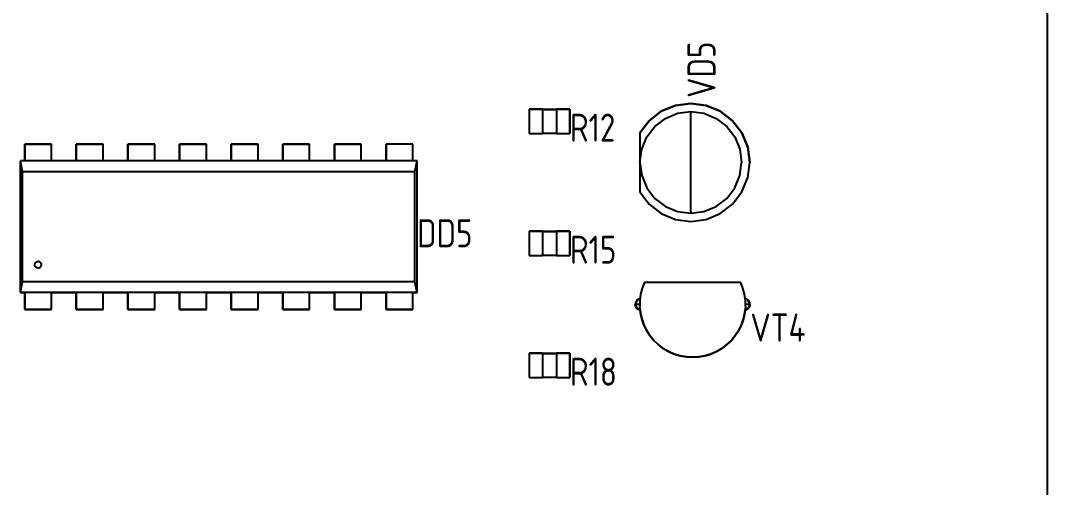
# Model space of a CAD drawing. Header units: inches. Extents: x 0 to 841, y -594 to 0.
# Drawn here: x 343.2 to 393.7, y -166.8 to -143.8 of the extents above; entities that cross this region are included whole.
import ezdxf

# ---------------------------------------------------------------- set-up
doc = ezdxf.new("R2010")
doc.units = ezdxf.units.IN
doc.header["$MEASUREMENT"] = 0
doc.styles.add('GOST type A0', font='gost.TTF', dxfattribs={"height": 2.116667})

msp = doc.modelspace()

# ---------------------------------------------------------------- linework, layer by layer
at = {"color": 7}
for p, q in [((393.746, -241.354), (393.746, -60.754)), ((375.446, -147.978), (374.747, -148.267)), ((374.747, -148.267), (375.446, -147.978)), ((375.446, -147.978), (374.747, -148.267)), ((374.747, -148.267), (375.446, -147.978)), ((376.196, -147.879), (375.446, -147.978)), ((375.446, -147.978), (376.196, -147.879)), ((376.196, -147.879), (375.446, -147.978)), ((375.446, -147.978), (376.196, -147.879)), ((376.947, -147.978), (376.196, -147.879)), ((376.196, -147.879), (376.947, -147.978)), ((376.947, -147.978), (376.196, -147.879)), ((376.196, -147.879), (376.947, -147.978)), ((377.646, -148.267), (376.947, -147.978)), ((376.947, -147.978), (377.646, -148.267)), ((377.646, -148.267), (376.947, -147.978)), ((376.947, -147.978), (377.646, -148.267)), ((368.243, -148.157), (368.243, -149.351)), ((368.903, -148.157), (368.243, -148.157)), ((368.243, -148.157), (368.243, -149.351)), ((368.243, -148.157), (368.903, -148.157)), ((368.243, -148.157), (368.243, -149.351)), ((368.903, -148.157), (368.243, -148.157)), ((368.243, -148.157), (368.243, -149.351)), ((368.243, -148.157), (368.903, -148.157)), ((368.903, -148.174), (368.903, -148.157)), ((368.903, -148.157), (368.903, -149.351)), ((368.903, -148.174), (368.903, -148.157)), ((368.903, -148.157), (368.903, -149.351)), ((369.589, -148.174), (368.903, -148.174)), ((368.903, -148.174), (369.589, -148.174)), ((369.589, -148.174), (368.903, -148.174)), ((368.903, -148.174), (369.589, -148.174)), ((370.249, -148.157), (369.589, -148.157)), ((369.589, -148.157), (369.589, -148.174)), ((369.589, -148.157), (369.589, -149.351)), ((369.589, -148.157), (370.249, -148.157)), ((370.249, -148.157), (369.589, -148.157)), ((369.589, -148.157), (369.589, -148.174)), ((369.589, -148.157), (369.589, -149.351)), ((369.589, -148.157), (370.249, -148.157)), ((370.249, -149.351), (370.249, -148.157)), ((370.249, -148.157), (370.249, -149.351)), ((370.249, -149.351), (370.249, -148.157)), ((370.249, -148.157), (370.249, -149.351)), ((374.747, -148.267), (374.147, -148.727)), ((374.147, -148.727), (374.747, -148.267)), ((374.747, -148.267), (374.147, -148.727)), ((374.147, -148.727), (374.747, -148.267)), ((374.946, -148.614), (375.549, -148.364)), ((374.946, -148.614), (375.549, -148.364)), ((375.549, -148.364), (376.196, -148.279)), ((375.549, -148.364), (376.196, -148.279)), ((376.196, -148.279), (376.843, -148.364)), ((376.196, -148.279), (376.196, -148.364)), ((376.196, -148.279), (376.843, -148.364)), ((376.196, -148.279), (376.196, -148.364)), ((376.196, -148.614), (376.196, -148.364)), ((376.196, -148.614), (376.196, -148.364)), ((376.843, -148.364), (377.446, -148.614)), ((376.843, -148.364), (377.446, -148.614)), ((378.247, -148.728), (377.646, -148.267)), ((377.646, -148.267), (378.247, -148.728)), ((378.247, -148.728), (377.646, -148.267)), ((377.646, -148.267), (378.247, -148.728)), ((374.147, -148.727), (373.686, -149.326)), ((373.686, -149.326), (374.147, -148.727)), ((374.147, -148.727), (373.686, -149.326)), ((373.686, -149.326), (374.147, -148.727)), ((374.031, -149.529), (374.428, -149.011)), ((374.031, -149.529), (374.428, -149.011)), ((374.428, -149.011), (374.946, -148.614)), ((374.428, -149.011), (374.946, -148.614)), ((376.196, -149.011), (376.196, -148.614)), ((376.196, -149.011), (376.196, -148.614)), ((376.196, -149.529), (376.196, -149.011)), ((376.196, -149.529), (376.196, -149.011)), ((377.446, -148.614), (377.964, -149.011)), ((377.446, -148.614), (377.964, -149.011)), ((377.964, -149.011), (378.361, -149.529)), ((377.964, -149.011), (378.361, -149.529)), ((378.708, -149.329), (378.247, -148.728)), ((378.247, -148.728), (378.708, -149.329)), ((378.708, -149.329), (378.247, -148.728)), ((378.247, -148.728), (378.708, -149.329)), ((368.243, -149.351), (368.903, -149.351)), ((368.243, -149.351), (368.903, -149.351)), ((368.243, -149.351), (368.903, -149.351)), ((368.243, -149.351), (368.903, -149.351)), ((368.903, -149.351), (368.903, -149.334)), ((368.903, -149.334), (369.589, -149.334)), ((368.903, -149.334), (369.589, -149.334)), ((368.903, -149.351), (368.903, -149.334)), ((368.903, -149.334), (369.589, -149.334)), ((368.903, -149.334), (369.589, -149.334)), ((369.589, -149.334), (369.589, -149.351)), ((369.589, -149.334), (369.589, -149.351)), ((369.589, -149.351), (370.249, -149.351)), ((369.589, -149.351), (370.249, -149.351)), ((369.589, -149.351), (370.249, -149.351)), ((369.589, -149.351), (370.249, -149.351)), ((373.686, -149.326), (373.686, -152.231)), ((373.686, -149.326), (373.686, -152.231)), ((373.686, -149.326), (373.686, -152.231)), ((373.686, -149.326), (373.686, -152.231)), ((373.781, -150.132), (374.031, -149.529)), ((373.781, -150.132), (374.031, -149.529)), ((376.196, -150.132), (376.196, -149.529)), ((376.196, -150.132), (376.196, -149.529)), ((378.361, -149.529), (378.611, -150.132)), ((378.361, -149.529), (378.611, -150.132)), ((378.997, -150.028), (378.708, -149.329)), ((378.708, -149.329), (378.997, -150.028)), ((378.997, -150.028), (378.708, -149.329)), ((378.708, -149.329), (378.997, -150.028)), ((344.746, -149.88), (343.426, -149.88)), ((343.426, -149.88), (343.426, -150.705)), ((343.426, -150.705), (343.426, -149.88)), ((343.426, -149.88), (344.746, -149.88)), ((344.746, -149.88), (343.426, -149.88)), ((343.426, -149.88), (343.426, -150.705)), ((343.426, -150.705), (343.426, -149.88)), ((343.426, -149.88), (344.746, -149.88)), ((344.746, -150.705), (344.746, -149.88)), ((344.746, -150.705), (344.746, -149.88)), ((344.746, -150.705), (344.746, -149.88)), ((344.746, -150.705), (344.746, -149.88)), ((347.286, -149.88), (345.966, -149.88)), ((345.966, -149.88), (345.966, -150.705)), ((345.966, -150.705), (345.966, -149.88)), ((345.966, -149.88), (347.286, -149.88)), ((347.286, -149.88), (345.966, -149.88)), ((345.966, -149.88), (345.966, -150.705)), ((345.966, -150.705), (345.966, -149.88)), ((345.966, -149.88), (347.286, -149.88)), ((347.286, -150.705), (347.286, -149.88)), ((347.286, -150.705), (347.286, -149.88)), ((347.286, -150.705), (347.286, -149.88)), ((347.286, -150.705), (347.286, -149.88)), ((349.826, -149.88), (348.506, -149.88)), ((348.506, -149.88), (348.506, -150.705)), ((348.506, -150.705), (348.506, -149.88)), ((348.506, -149.88), (349.826, -149.88)), ((349.826, -149.88), (348.506, -149.88)), ((348.506, -149.88), (348.506, -150.705)), ((348.506, -150.705), (348.506, -149.88)), ((348.506, -149.88), (349.826, -149.88)), ((349.826, -150.705), (349.826, -149.88)), ((349.826, -150.705), (349.826, -149.88)), ((349.826, -150.705), (349.826, -149.88)), ((349.826, -150.705), (349.826, -149.88)), ((352.366, -149.88), (351.046, -149.88)), ((351.046, -149.88), (351.046, -150.705)), ((351.046, -150.705), (351.046, -149.88)), ((351.046, -149.88), (352.366, -149.88)), ((352.366, -149.88), (351.046, -149.88)), ((351.046, -149.88), (351.046, -150.705)), ((351.046, -150.705), (351.046, -149.88)), ((351.046, -149.88), (352.366, -149.88)), ((352.366, -150.705), (352.366, -149.88)), ((352.366, -150.705), (352.366, -149.88)), ((352.366, -150.705), (352.366, -149.88)), ((352.366, -150.705), (352.366, -149.88)), ((354.906, -149.88), (353.586, -149.88)), ((353.586, -149.88), (353.586, -150.705)), ((353.586, -150.705), (353.586, -149.88)), ((353.586, -149.88), (354.906, -149.88)), ((354.906, -149.88), (353.586, -149.88)), ((353.586, -149.88), (353.586, -150.705)), ((353.586, -150.705), (353.586, -149.88)), ((353.586, -149.88), (354.906, -149.88)), ((354.906, -150.705), (354.906, -149.88)), ((354.906, -150.705), (354.906, -149.88)), ((354.906, -150.705), (354.906, -149.88)), ((354.906, -150.705), (354.906, -149.88)), ((357.446, -149.88), (356.126, -149.88)), ((356.126, -149.88), (356.126, -150.705)), ((356.126, -150.705), (356.126, -149.88)), ((356.126, -149.88), (357.446, -149.88)), ((357.446, -149.88), (356.126, -149.88)), ((356.126, -149.88), (356.126, -150.705)), ((356.126, -150.705), (356.126, -149.88)), ((356.126, -149.88), (357.446, -149.88)), ((357.446, -150.705), (357.446, -149.88)), ((357.446, -150.705), (357.446, -149.88)), ((357.446, -150.705), (357.446, -149.88)), ((357.446, -150.705), (357.446, -149.88)), ((359.986, -149.88), (358.666, -149.88)), ((358.666, -149.88), (358.666, -150.705)), ((358.666, -150.705), (358.666, -149.88)), ((358.666, -149.88), (359.986, -149.88)), ((359.986, -149.88), (358.666, -149.88)), ((358.666, -149.88), (358.666, -150.705)), ((358.666, -150.705), (358.666, -149.88)), ((358.666, -149.88), (359.986, -149.88)), ((359.986, -150.705), (359.986, -149.88)), ((359.986, -150.705), (359.986, -149.88)), ((359.986, -150.705), (359.986, -149.88)), ((359.986, -150.705), (359.986, -149.88)), ((362.526, -149.88), (361.206, -149.88)), ((361.206, -149.88), (361.206, -150.705)), ((361.206, -150.705), (361.206, -149.88)), ((362.526, -149.88), (361.206, -149.88)), ((362.526, -149.88), (361.206, -149.88)), ((361.206, -149.88), (361.206, -150.705)), ((361.206, -150.705), (361.206, -149.88)), ((362.526, -149.88), (361.206, -149.88)), ((362.526, -150.705), (362.526, -149.88)), ((362.526, -150.705), (362.526, -149.88)), ((362.526, -150.705), (362.526, -149.88)), ((362.526, -150.705), (362.526, -149.88)), ((379.096, -150.779), (378.997, -150.028)), ((378.997, -150.028), (379.096, -150.779)), ((379.096, -150.779), (378.997, -150.028)), ((378.997, -150.028), (379.096, -150.779)), ((373.696, -150.779), (373.781, -150.132)), ((373.696, -150.779), (373.781, -150.132)), ((376.196, -150.779), (376.196, -150.132)), ((376.196, -150.779), (376.196, -150.132)), ((378.611, -150.132), (378.696, -150.779)), ((378.611, -150.132), (378.696, -150.779)), ((343.426, -150.705), (343.222, -150.705)), ((343.222, -150.705), (343.222, -157.183)), ((343.222, -157.183), (343.222, -150.705)), ((343.324, -151.239), (343.222, -150.705)), ((362.73, -150.705), (343.222, -150.705)), ((343.426, -150.705), (343.222, -150.705)), ((343.222, -150.705), (343.222, -157.183)), ((343.222, -157.183), (343.222, -150.705)), ((343.324, -151.239), (343.222, -150.705)), ((362.73, -150.705), (343.222, -150.705)), ((345.966, -150.705), (344.746, -150.705)), ((345.966, -150.705), (344.746, -150.705)), ((348.506, -150.705), (347.286, -150.705)), ((348.506, -150.705), (347.286, -150.705)), ((351.046, -150.705), (349.826, -150.705)), ((351.046, -150.705), (349.826, -150.705)), ((353.586, -150.705), (352.366, -150.705)), ((353.586, -150.705), (352.366, -150.705)), ((356.126, -150.705), (354.906, -150.705)), ((356.126, -150.705), (354.906, -150.705)), ((358.666, -150.705), (357.446, -150.705)), ((358.666, -150.705), (357.446, -150.705)), ((361.206, -150.705), (359.986, -150.705)), ((361.206, -150.705), (359.986, -150.705)), ((362.73, -150.705), (362.526, -150.705)), ((362.73, -150.705), (362.526, -150.705)), ((362.628, -151.239), (362.73, -150.705)), ((362.628, -151.239), (362.73, -150.705)), ((362.73, -157.183), (362.73, -150.705)), ((362.73, -157.183), (362.73, -150.705)), ((362.73, -157.183), (362.73, -150.705)), ((362.73, -157.183), (362.73, -150.705)), ((373.696, -150.779), (373.781, -151.426)), ((373.696, -150.779), (373.781, -151.426)), ((376.196, -151.426), (376.196, -150.779)), ((376.196, -151.426), (376.196, -150.779)), ((378.611, -151.426), (378.696, -150.779)), ((378.611, -151.426), (378.696, -150.779)), ((378.997, -151.529), (379.096, -150.779)), ((378.997, -151.529), (379.096, -150.779)), ((378.997, -151.529), (379.096, -150.779)), ((378.997, -151.529), (379.096, -150.779)), ((343.324, -156.649), (343.324, -151.239)), ((362.628, -151.239), (343.324, -151.239)), ((343.324, -156.649), (343.324, -151.239)), ((362.628, -151.239), (343.324, -151.239)), ((362.628, -156.649), (362.628, -151.239)), ((362.628, -156.649), (362.628, -151.239)), ((373.781, -151.426), (374.031, -152.029)), ((373.781, -151.426), (374.031, -152.029)), ((376.196, -152.029), (376.196, -151.426)), ((376.196, -152.029), (376.196, -151.426)), ((378.361, -152.029), (378.611, -151.426)), ((378.361, -152.029), (378.611, -151.426)), ((378.708, -152.229), (378.997, -151.529)), ((378.708, -152.229), (378.997, -151.529)), ((378.708, -152.229), (378.997, -151.529)), ((378.708, -152.229), (378.997, -151.529)), ((374.031, -152.029), (374.428, -152.547)), ((374.031, -152.029), (374.428, -152.547)), ((376.196, -152.547), (376.196, -152.029)), ((376.196, -152.547), (376.196, -152.029)), ((377.964, -152.547), (378.361, -152.029)), ((377.964, -152.547), (378.361, -152.029)), ((373.686, -152.231), (374.147, -152.831)), ((373.686, -152.231), (374.147, -152.831)), ((373.686, -152.231), (374.147, -152.831)), ((373.686, -152.231), (374.147, -152.831)), ((374.428, -152.547), (374.946, -152.944)), ((374.428, -152.547), (374.946, -152.944)), ((376.196, -152.944), (376.196, -152.547)), ((376.196, -152.944), (376.196, -152.547)), ((377.446, -152.944), (377.964, -152.547)), ((377.446, -152.944), (377.964, -152.547)), ((378.247, -152.83), (378.708, -152.229)), ((378.247, -152.83), (378.708, -152.229)), ((378.247, -152.83), (378.708, -152.229)), ((378.247, -152.83), (378.708, -152.229)), ((374.147, -152.831), (374.747, -153.291)), ((374.147, -152.831), (374.747, -153.291)), ((374.147, -152.831), (374.747, -153.291)), ((374.147, -152.831), (374.747, -153.291)), ((374.946, -152.944), (375.549, -153.194)), ((374.946, -152.944), (375.549, -153.194)), ((376.196, -153.194), (376.196, -152.944)), ((376.196, -153.194), (376.196, -152.944)), ((376.843, -153.194), (377.446, -152.944)), ((376.843, -153.194), (377.446, -152.944)), ((377.646, -153.29), (378.247, -152.83)), ((377.646, -153.29), (378.247, -152.83)), ((377.646, -153.29), (378.247, -152.83)), ((377.646, -153.29), (378.247, -152.83)), ((374.747, -153.291), (375.446, -153.58)), ((374.747, -153.291), (375.446, -153.58)), ((374.747, -153.291), (375.446, -153.58)), ((374.747, -153.291), (375.446, -153.58)), ((375.446, -153.58), (376.196, -153.679)), ((375.446, -153.58), (376.196, -153.679)), ((375.446, -153.58), (376.196, -153.679)), ((375.446, -153.58), (376.196, -153.679)), ((375.549, -153.194), (376.196, -153.279)), ((375.549, -153.194), (376.196, -153.279)), ((376.196, -153.279), (376.843, -153.194)), ((376.196, -153.194), (376.196, -153.279)), ((376.196, -153.279), (376.843, -153.194)), ((376.196, -153.194), (376.196, -153.279)), ((376.196, -153.679), (376.947, -153.58)), ((376.196, -153.679), (376.947, -153.58)), ((376.196, -153.679), (376.947, -153.58)), ((376.196, -153.679), (376.947, -153.58)), ((376.947, -153.58), (377.646, -153.29)), ((376.947, -153.58), (377.646, -153.29)), ((376.947, -153.58), (377.646, -153.29)), ((376.947, -153.58), (377.646, -153.29)), ((368.243, -154.157), (368.243, -155.351)), ((368.903, -154.157), (368.243, -154.157)), ((368.243, -154.157), (368.243, -155.351)), ((368.243, -154.157), (368.903, -154.157)), ((368.243, -154.157), (368.243, -155.351)), ((368.903, -154.157), (368.243, -154.157)), ((368.243, -154.157), (368.243, -155.351)), ((368.243, -154.157), (368.903, -154.157)), ((368.903, -154.174), (368.903, -154.157)), ((368.903, -154.157), (368.903, -155.351)), ((368.903, -154.174), (368.903, -154.157)), ((368.903, -154.157), (368.903, -155.351)), ((369.589, -154.174), (368.903, -154.174)), ((368.903, -154.174), (369.589, -154.174)), ((369.589, -154.174), (368.903, -154.174)), ((368.903, -154.174), (369.589, -154.174)), ((370.249, -154.157), (369.589, -154.157)), ((369.589, -154.157), (369.589, -154.174)), ((369.589, -154.157), (369.589, -155.351)), ((369.589, -154.157), (370.249, -154.157)), ((370.249, -154.157), (369.589, -154.157)), ((369.589, -154.157), (369.589, -154.174)), ((369.589, -154.157), (369.589, -155.351)), ((369.589, -154.157), (370.249, -154.157)), ((370.249, -155.351), (370.249, -154.157)), ((370.249, -154.157), (370.249, -155.351)), ((370.249, -155.351), (370.249, -154.157)), ((370.249, -154.157), (370.249, -155.351)), ((368.243, -155.351), (368.903, -155.351)), ((368.243, -155.351), (368.903, -155.351)), ((368.243, -155.351), (368.903, -155.351)), ((368.243, -155.351), (368.903, -155.351)), ((368.903, -155.351), (368.903, -155.334)), ((368.903, -155.334), (369.589, -155.334)), ((368.903, -155.334), (369.589, -155.334)), ((368.903, -155.351), (368.903, -155.334)), ((368.903, -155.334), (369.589, -155.334)), ((368.903, -155.334), (369.589, -155.334)), ((369.589, -155.334), (369.589, -155.351)), ((369.589, -155.334), (369.589, -155.351)), ((369.589, -155.351), (370.249, -155.351)), ((369.589, -155.351), (370.249, -155.351)), ((369.589, -155.351), (370.249, -155.351)), ((369.589, -155.351), (370.249, -155.351)), ((343.924, -155.82), (343.927, -155.78)), ((343.924, -155.82), (343.927, -155.78)), ((343.932, -155.86), (343.924, -155.82)), ((343.932, -155.86), (343.924, -155.82)), ((343.927, -155.78), (343.94, -155.741)), ((343.927, -155.78), (343.94, -155.741)), ((343.949, -155.897), (343.932, -155.86)), ((343.949, -155.897), (343.932, -155.86)), ((343.94, -155.741), (343.961, -155.707)), ((343.94, -155.741), (343.961, -155.707)), ((343.975, -155.928), (343.949, -155.897)), ((343.975, -155.928), (343.949, -155.897)), ((343.961, -155.707), (343.991, -155.679)), ((343.961, -155.707), (343.991, -155.679)), ((344.008, -155.952), (343.975, -155.928)), ((344.008, -155.952), (343.975, -155.928)), ((343.991, -155.679), (344.026, -155.66)), ((343.991, -155.679), (344.026, -155.66)), ((344.046, -155.967), (344.008, -155.952)), ((344.046, -155.967), (344.008, -155.952)), ((344.026, -155.66), (344.066, -155.65)), ((344.026, -155.66), (344.066, -155.65)), ((344.086, -155.972), (344.046, -155.967)), ((344.086, -155.972), (344.046, -155.967)), ((344.066, -155.65), (344.106, -155.65)), ((344.066, -155.65), (344.106, -155.65)), ((344.086, -155.972), (344.126, -155.967)), ((344.086, -155.972), (344.126, -155.967)), ((344.146, -155.66), (344.106, -155.65)), ((344.146, -155.66), (344.106, -155.65)), ((344.126, -155.967), (344.164, -155.952)), ((344.126, -155.967), (344.164, -155.952)), ((344.181, -155.679), (344.146, -155.66)), ((344.181, -155.679), (344.146, -155.66)), ((344.164, -155.952), (344.197, -155.928)), ((344.164, -155.952), (344.197, -155.928)), ((344.211, -155.707), (344.181, -155.679)), ((344.211, -155.707), (344.181, -155.679)), ((344.197, -155.928), (344.223, -155.897)), ((344.197, -155.928), (344.223, -155.897)), ((344.233, -155.741), (344.211, -155.707)), ((344.233, -155.741), (344.211, -155.707)), ((344.223, -155.897), (344.24, -155.86)), ((344.223, -155.897), (344.24, -155.86)), ((344.245, -155.78), (344.233, -155.741)), ((344.245, -155.78), (344.233, -155.741)), ((344.24, -155.86), (344.248, -155.82)), ((344.24, -155.86), (344.248, -155.82)), ((344.248, -155.82), (344.245, -155.78)), ((344.248, -155.82), (344.245, -155.78)), ((343.222, -157.183), (343.324, -156.649)), ((343.222, -157.183), (343.324, -156.649)), ((362.628, -156.649), (343.324, -156.649)), ((362.628, -156.649), (343.324, -156.649)), ((362.73, -157.183), (362.628, -156.649)), ((362.73, -157.183), (362.628, -156.649)), ((373.807, -156.964), (373.731, -157.261)), ((373.807, -156.964), (373.731, -157.261)), ((373.807, -156.964), (373.731, -157.261)), ((373.807, -156.964), (373.731, -157.261)), ((373.917, -156.679), (373.807, -156.964)), ((373.917, -156.679), (373.807, -156.964)), ((373.917, -156.679), (373.807, -156.964)), ((373.917, -156.679), (373.807, -156.964)), ((378.655, -156.679), (373.917, -156.679)), ((378.655, -156.679), (373.917, -156.679)), ((378.655, -156.679), (373.917, -156.679)), ((378.655, -156.679), (373.917, -156.679)), ((378.765, -156.964), (378.655, -156.679)), ((378.765, -156.964), (378.655, -156.679)), ((378.765, -156.964), (378.655, -156.679)), ((378.765, -156.964), (378.655, -156.679)), ((378.841, -157.261), (378.765, -156.964)), ((378.841, -157.261), (378.765, -156.964)), ((378.841, -157.261), (378.765, -156.964)), ((378.841, -157.261), (378.765, -156.964)), ((343.222, -157.183), (343.426, -157.183)), ((362.73, -157.183), (343.222, -157.183)), ((343.222, -157.183), (343.426, -157.183)), ((362.73, -157.183), (343.222, -157.183)), ((343.426, -157.183), (343.426, -158.008)), ((343.426, -158.008), (343.426, -157.183)), ((343.426, -157.183), (343.426, -158.008)), ((343.426, -158.008), (343.426, -157.183)), ((344.746, -158.008), (344.746, -157.183)), ((344.746, -157.183), (345.966, -157.183)), ((344.746, -158.008), (344.746, -157.183)), ((344.746, -158.008), (344.746, -157.183)), ((344.746, -157.183), (345.966, -157.183)), ((344.746, -158.008), (344.746, -157.183)), ((345.966, -157.183), (345.966, -158.008)), ((345.966, -158.008), (345.966, -157.183)), ((345.966, -157.183), (345.966, -158.008)), ((345.966, -158.008), (345.966, -157.183)), ((347.286, -158.008), (347.286, -157.183)), ((347.286, -157.183), (348.506, -157.183)), ((347.286, -158.008), (347.286, -157.183)), ((347.286, -158.008), (347.286, -157.183)), ((347.286, -157.183), (348.506, -157.183)), ((347.286, -158.008), (347.286, -157.183)), ((348.506, -157.183), (348.506, -158.008)), ((348.506, -158.008), (348.506, -157.183)), ((348.506, -157.183), (348.506, -158.008)), ((348.506, -158.008), (348.506, -157.183)), ((349.826, -158.008), (349.826, -157.183)), ((349.826, -157.183), (351.046, -157.183)), ((349.826, -158.008), (349.826, -157.183)), ((349.826, -158.008), (349.826, -157.183)), ((349.826, -157.183), (351.046, -157.183)), ((349.826, -158.008), (349.826, -157.183)), ((351.046, -157.183), (351.046, -158.008)), ((351.046, -158.008), (351.046, -157.183)), ((351.046, -157.183), (351.046, -158.008)), ((351.046, -158.008), (351.046, -157.183)), ((352.366, -158.008), (352.366, -157.183)), ((352.366, -157.183), (353.586, -157.183)), ((352.366, -158.008), (352.366, -157.183)), ((352.366, -158.008), (352.366, -157.183)), ((352.366, -157.183), (353.586, -157.183)), ((352.366, -158.008), (352.366, -157.183)), ((353.586, -157.183), (353.586, -158.008)), ((353.586, -158.008), (353.586, -157.183)), ((353.586, -157.183), (353.586, -158.008)), ((353.586, -158.008), (353.586, -157.183)), ((354.906, -158.008), (354.906, -157.183)), ((354.906, -157.183), (356.126, -157.183)), ((354.906, -158.008), (354.906, -157.183)), ((354.906, -158.008), (354.906, -157.183)), ((354.906, -157.183), (356.126, -157.183)), ((354.906, -158.008), (354.906, -157.183)), ((356.126, -157.183), (356.126, -158.008)), ((356.126, -158.008), (356.126, -157.183)), ((356.126, -157.183), (356.126, -158.008)), ((356.126, -158.008), (356.126, -157.183)), ((357.446, -158.008), (357.446, -157.183)), ((357.446, -157.183), (358.666, -157.183)), ((357.446, -158.008), (357.446, -157.183)), ((357.446, -158.008), (357.446, -157.183)), ((357.446, -157.183), (358.666, -157.183)), ((357.446, -158.008), (357.446, -157.183)), ((358.666, -157.183), (358.666, -158.008)), ((358.666, -158.008), (358.666, -157.183)), ((358.666, -157.183), (358.666, -158.008)), ((358.666, -158.008), (358.666, -157.183)), ((359.986, -158.008), (359.986, -157.183)), ((359.986, -157.183), (361.206, -157.183)), ((359.986, -158.008), (359.986, -157.183)), ((359.986, -158.008), (359.986, -157.183)), ((359.986, -157.183), (361.206, -157.183)), ((359.986, -158.008), (359.986, -157.183)), ((361.206, -157.183), (361.206, -158.008)), ((361.206, -158.008), (361.206, -157.183)), ((361.206, -157.183), (361.206, -158.008)), ((361.206, -158.008), (361.206, -157.183)), ((362.526, -158.008), (362.526, -157.183)), ((362.526, -157.183), (362.73, -157.183)), ((362.526, -158.008), (362.526, -157.183)), ((362.526, -158.008), (362.526, -157.183)), ((362.526, -157.183), (362.73, -157.183)), ((362.526, -158.008), (362.526, -157.183)), ((373.504, -157.619), (373.476, -157.687)), ((373.504, -157.619), (373.476, -157.687)), ((373.504, -157.619), (373.476, -157.687)), ((373.504, -157.619), (373.476, -157.687)), ((373.549, -157.561), (373.504, -157.619)), ((373.549, -157.561), (373.504, -157.619)), ((373.549, -157.561), (373.504, -157.619)), ((373.549, -157.561), (373.504, -157.619)), ((373.532, -157.619), (373.505, -157.687)), ((373.532, -157.619), (373.505, -157.687)), ((373.575, -157.561), (373.532, -157.619)), ((373.575, -157.561), (373.532, -157.619)), ((373.606, -157.517), (373.549, -157.561)), ((373.606, -157.517), (373.549, -157.561)), ((373.606, -157.517), (373.549, -157.561)), ((373.606, -157.517), (373.549, -157.561)), ((373.631, -157.517), (373.575, -157.561)), ((373.631, -157.517), (373.575, -157.561)), ((373.674, -157.489), (373.606, -157.517)), ((373.674, -157.489), (373.606, -157.517)), ((373.674, -157.489), (373.606, -157.517)), ((373.674, -157.489), (373.606, -157.517)), ((373.696, -157.489), (373.631, -157.517)), ((373.696, -157.489), (373.631, -157.517)), ((373.7, -157.486), (373.674, -157.489)), ((373.7, -157.486), (373.674, -157.489)), ((373.7, -157.486), (373.674, -157.489)), ((373.7, -157.486), (373.674, -157.489)), ((373.69, -157.564), (373.685, -157.87)), ((373.69, -157.564), (373.685, -157.87)), ((373.731, -157.261), (373.69, -157.564)), ((373.731, -157.261), (373.69, -157.564)), ((373.7, -157.489), (373.696, -157.489)), ((373.7, -157.489), (373.696, -157.489)), ((373.731, -157.261), (373.7, -157.486)), ((373.731, -157.261), (373.7, -157.486)), ((378.872, -157.489), (378.841, -157.261)), ((378.882, -157.564), (378.841, -157.261)), ((378.872, -157.489), (378.841, -157.261)), ((378.882, -157.564), (378.841, -157.261)), ((378.898, -157.489), (378.872, -157.486)), ((378.872, -157.486), (378.872, -157.489)), ((378.898, -157.489), (378.872, -157.486)), ((378.898, -157.489), (378.872, -157.486)), ((378.872, -157.486), (378.872, -157.489)), ((378.898, -157.489), (378.872, -157.486)), ((378.876, -157.489), (378.872, -157.489)), ((378.876, -157.489), (378.872, -157.489)), ((378.941, -157.517), (378.876, -157.489)), ((378.941, -157.517), (378.876, -157.489)), ((378.887, -157.87), (378.882, -157.564)), ((378.887, -157.87), (378.882, -157.564)), ((378.966, -157.517), (378.898, -157.489)), ((378.966, -157.517), (378.898, -157.489)), ((378.966, -157.517), (378.898, -157.489)), ((378.966, -157.517), (378.898, -157.489)), ((378.997, -157.561), (378.941, -157.517)), ((378.997, -157.561), (378.941, -157.517)), ((379.024, -157.561), (378.966, -157.517)), ((379.024, -157.561), (378.966, -157.517)), ((379.024, -157.561), (378.966, -157.517)), ((379.024, -157.561), (378.966, -157.517)), ((379.04, -157.619), (378.997, -157.561)), ((379.04, -157.619), (378.997, -157.561)), ((379.068, -157.619), (379.024, -157.561)), ((379.068, -157.619), (379.024, -157.561)), ((379.068, -157.619), (379.024, -157.561)), ((379.068, -157.619), (379.024, -157.561)), ((379.067, -157.687), (379.04, -157.619)), ((379.067, -157.687), (379.04, -157.619)), ((379.096, -157.687), (379.068, -157.619)), ((379.096, -157.687), (379.068, -157.619)), ((379.096, -157.687), (379.068, -157.619)), ((379.096, -157.687), (379.068, -157.619)), ((343.426, -158.008), (344.746, -158.008)), ((344.746, -158.008), (343.426, -158.008)), ((343.426, -158.008), (344.746, -158.008)), ((344.746, -158.008), (343.426, -158.008)), ((345.966, -158.008), (347.286, -158.008)), ((347.286, -158.008), (345.966, -158.008)), ((345.966, -158.008), (347.286, -158.008)), ((347.286, -158.008), (345.966, -158.008)), ((348.506, -158.008), (349.826, -158.008)), ((349.826, -158.008), (348.506, -158.008)), ((348.506, -158.008), (349.826, -158.008)), ((349.826, -158.008), (348.506, -158.008)), ((351.046, -158.008), (352.366, -158.008)), ((352.366, -158.008), (351.046, -158.008)), ((351.046, -158.008), (352.366, -158.008)), ((352.366, -158.008), (351.046, -158.008)), ((353.586, -158.008), (354.906, -158.008)), ((354.906, -158.008), (353.586, -158.008)), ((353.586, -158.008), (354.906, -158.008)), ((354.906, -158.008), (353.586, -158.008)), ((356.126, -158.008), (357.446, -158.008)), ((357.446, -158.008), (356.126, -158.008)), ((356.126, -158.008), (357.446, -158.008)), ((357.446, -158.008), (356.126, -158.008)), ((358.666, -158.008), (359.986, -158.008)), ((359.986, -158.008), (358.666, -158.008)), ((358.666, -158.008), (359.986, -158.008)), ((359.986, -158.008), (358.666, -158.008)), ((361.206, -158.008), (362.526, -158.008)), ((362.526, -158.008), (361.206, -158.008)), ((361.206, -158.008), (362.526, -158.008)), ((362.526, -158.008), (361.206, -158.008)), ((373.476, -157.687), (373.467, -157.759)), ((373.476, -157.687), (373.467, -157.759)), ((373.476, -157.687), (373.467, -157.759)), ((373.476, -157.687), (373.467, -157.759)), ((373.467, -157.759), (373.476, -157.831)), ((373.476, -157.831), (373.467, -157.759)), ((373.47, -157.759), (373.467, -157.759)), ((373.467, -157.759), (373.476, -157.831)), ((373.476, -157.831), (373.467, -157.759)), ((373.47, -157.759), (373.467, -157.759)), ((373.48, -157.759), (373.47, -157.759)), ((373.48, -157.759), (373.47, -157.759)), ((373.476, -157.831), (373.504, -157.899)), ((373.504, -157.899), (373.476, -157.831)), ((373.476, -157.831), (373.504, -157.899)), ((373.504, -157.899), (373.476, -157.831)), ((373.497, -157.759), (373.48, -157.759)), ((373.497, -157.759), (373.48, -157.759)), ((373.505, -157.687), (373.497, -157.759)), ((373.505, -157.687), (373.497, -157.759)), ((373.505, -157.831), (373.497, -157.759)), ((373.687, -157.759), (373.497, -157.759)), ((373.505, -157.831), (373.497, -157.759)), ((373.687, -157.759), (373.497, -157.759)), ((373.504, -157.899), (373.549, -157.956)), ((373.549, -157.956), (373.504, -157.899)), ((373.504, -157.899), (373.549, -157.956)), ((373.549, -157.956), (373.504, -157.899)), ((373.532, -157.899), (373.505, -157.831)), ((373.532, -157.899), (373.505, -157.831)), ((373.575, -157.956), (373.532, -157.899)), ((373.575, -157.956), (373.532, -157.899)), ((373.549, -157.956), (373.606, -158.001)), ((373.606, -158.001), (373.549, -157.956)), ((373.549, -157.956), (373.606, -158.001)), ((373.606, -158.001), (373.549, -157.956)), ((373.631, -158.001), (373.575, -157.956)), ((373.631, -158.001), (373.575, -157.956)), ((373.606, -158.001), (373.674, -158.029)), ((373.674, -158.029), (373.606, -158.001)), ((373.606, -158.001), (373.674, -158.029)), ((373.674, -158.029), (373.606, -158.001)), ((373.696, -158.029), (373.631, -158.001)), ((373.696, -158.029), (373.631, -158.001)), ((373.674, -158.029), (373.701, -158.032)), ((373.701, -158.032), (373.674, -158.029)), ((373.674, -158.029), (373.701, -158.032)), ((373.701, -158.032), (373.674, -158.029)), ((373.716, -158.174), (373.685, -157.87)), ((373.716, -158.174), (373.685, -157.87)), ((373.701, -158.029), (373.696, -158.029)), ((373.701, -158.029), (373.696, -158.029)), ((373.701, -158.032), (373.716, -158.174)), ((373.701, -158.032), (373.716, -158.174)), ((378.887, -157.87), (378.856, -158.174)), ((378.887, -157.87), (378.856, -158.174)), ((378.856, -158.174), (378.871, -158.029)), ((378.856, -158.174), (378.871, -158.029)), ((378.871, -158.029), (378.871, -158.032)), ((378.871, -158.032), (378.898, -158.029)), ((378.876, -158.029), (378.871, -158.029)), ((378.898, -158.029), (378.871, -158.032)), ((378.871, -158.029), (378.871, -158.032)), ((378.871, -158.032), (378.898, -158.029)), ((378.876, -158.029), (378.871, -158.029)), ((378.898, -158.029), (378.871, -158.032)), ((378.941, -158.001), (378.876, -158.029)), ((378.941, -158.001), (378.876, -158.029)), ((379.075, -157.759), (378.885, -157.759)), ((379.075, -157.759), (378.885, -157.759)), ((378.898, -158.029), (378.966, -158.001)), ((378.966, -158.001), (378.898, -158.029)), ((378.898, -158.029), (378.966, -158.001)), ((378.966, -158.001), (378.898, -158.029)), ((378.997, -157.956), (378.941, -158.001)), ((378.997, -157.956), (378.941, -158.001)), ((378.966, -158.001), (379.024, -157.956)), ((379.024, -157.956), (378.966, -158.001)), ((378.966, -158.001), (379.024, -157.956)), ((379.024, -157.956), (378.966, -158.001)), ((379.04, -157.899), (378.997, -157.956)), ((379.04, -157.899), (378.997, -157.956)), ((379.024, -157.956), (379.068, -157.899)), ((379.068, -157.899), (379.024, -157.956)), ((379.024, -157.956), (379.068, -157.899)), ((379.068, -157.899), (379.024, -157.956)), ((379.067, -157.831), (379.04, -157.899)), ((379.067, -157.831), (379.04, -157.899)), ((379.075, -157.759), (379.067, -157.687)), ((379.075, -157.759), (379.067, -157.687)), ((379.075, -157.759), (379.067, -157.831)), ((379.075, -157.759), (379.067, -157.831)), ((379.068, -157.899), (379.096, -157.831)), ((379.096, -157.831), (379.068, -157.899)), ((379.068, -157.899), (379.096, -157.831)), ((379.096, -157.831), (379.068, -157.899)), ((379.092, -157.759), (379.075, -157.759)), ((379.092, -157.759), (379.075, -157.759)), ((379.102, -157.759), (379.092, -157.759)), ((379.102, -157.759), (379.092, -157.759)), ((379.105, -157.759), (379.096, -157.687)), ((379.105, -157.759), (379.096, -157.687)), ((379.105, -157.759), (379.096, -157.687)), ((379.105, -157.759), (379.096, -157.687)), ((379.096, -157.831), (379.105, -157.759)), ((379.105, -157.759), (379.096, -157.831)), ((379.096, -157.831), (379.105, -157.759)), ((379.105, -157.759), (379.096, -157.831)), ((379.105, -157.759), (379.102, -157.759)), ((379.105, -157.759), (379.102, -157.759)), ((373.716, -158.174), (373.782, -158.472)), ((373.782, -158.472), (373.716, -158.174)), ((373.716, -158.174), (373.782, -158.472)), ((373.782, -158.472), (373.716, -158.174)), ((373.782, -158.472), (373.883, -158.761)), ((373.883, -158.761), (373.782, -158.472)), ((373.782, -158.472), (373.883, -158.761)), ((373.883, -158.761), (373.782, -158.472)), ((378.689, -158.761), (378.79, -158.472)), ((378.79, -158.472), (378.689, -158.761)), ((378.689, -158.761), (378.79, -158.472)), ((378.79, -158.472), (378.689, -158.761)), ((378.79, -158.472), (378.856, -158.174)), ((378.856, -158.174), (378.79, -158.472)), ((378.79, -158.472), (378.856, -158.174)), ((378.856, -158.174), (378.79, -158.472)), ((373.883, -158.761), (374.017, -159.036)), ((374.017, -159.036), (373.883, -158.761)), ((373.883, -158.761), (374.017, -159.036)), ((374.017, -159.036), (373.883, -158.761)), ((374.017, -159.036), (374.183, -159.293)), ((374.183, -159.293), (374.017, -159.036)), ((374.017, -159.036), (374.183, -159.293)), ((374.183, -159.293), (374.017, -159.036)), ((378.389, -159.293), (378.555, -159.036)), ((378.555, -159.036), (378.389, -159.293)), ((378.389, -159.293), (378.555, -159.036)), ((378.555, -159.036), (378.389, -159.293)), ((378.555, -159.036), (378.689, -158.761)), ((378.689, -158.761), (378.555, -159.036)), ((378.555, -159.036), (378.689, -158.761)), ((378.689, -158.761), (378.555, -159.036)), ((374.183, -159.293), (374.377, -159.53)), ((374.377, -159.53), (374.183, -159.293)), ((374.183, -159.293), (374.377, -159.53)), ((374.377, -159.53), (374.183, -159.293)), ((374.377, -159.53), (374.598, -159.741)), ((374.598, -159.741), (374.377, -159.53)), ((374.377, -159.53), (374.598, -159.741)), ((374.598, -159.741), (374.377, -159.53)), ((377.974, -159.741), (378.195, -159.53)), ((378.195, -159.53), (377.974, -159.741)), ((377.974, -159.741), (378.195, -159.53)), ((378.195, -159.53), (377.974, -159.741)), ((378.195, -159.53), (378.389, -159.293)), ((378.389, -159.293), (378.195, -159.53)), ((378.195, -159.53), (378.389, -159.293)), ((378.389, -159.293), (378.195, -159.53)), ((368.243, -160.157), (368.243, -161.351)), ((368.903, -160.157), (368.243, -160.157)), ((368.243, -160.157), (368.243, -161.351)), ((368.243, -160.157), (368.903, -160.157)), ((368.243, -160.157), (368.243, -161.351)), ((368.903, -160.157), (368.243, -160.157)), ((368.243, -160.157), (368.243, -161.351)), ((368.243, -160.157), (368.903, -160.157)), ((368.903, -160.174), (368.903, -160.157)), ((368.903, -160.157), (368.903, -161.351)), ((368.903, -160.174), (368.903, -160.157)), ((368.903, -160.157), (368.903, -161.351)), ((370.249, -160.157), (369.589, -160.157)), ((369.589, -160.157), (369.589, -160.174)), ((369.589, -160.157), (369.589, -161.351)), ((369.589, -160.157), (370.249, -160.157)), ((370.249, -160.157), (369.589, -160.157)), ((369.589, -160.157), (369.589, -160.174)), ((369.589, -160.157), (369.589, -161.351)), ((369.589, -160.157), (370.249, -160.157)), ((370.249, -161.351), (370.249, -160.157)), ((370.249, -160.157), (370.249, -161.351)), ((370.249, -161.351), (370.249, -160.157)), ((370.249, -160.157), (370.249, -161.351)), ((374.598, -159.741), (374.842, -159.925)), ((374.842, -159.925), (374.598, -159.741)), ((374.598, -159.741), (374.842, -159.925)), ((374.842, -159.925), (374.598, -159.741)), ((374.842, -159.925), (375.106, -160.08)), ((375.106, -160.08), (374.842, -159.925)), ((374.842, -159.925), (375.106, -160.08)), ((375.106, -160.08), (374.842, -159.925)), ((375.106, -160.08), (375.387, -160.202)), ((375.387, -160.202), (375.106, -160.08)), ((375.106, -160.08), (375.387, -160.202)), ((375.387, -160.202), (375.106, -160.08)), ((377.185, -160.202), (377.466, -160.08)), ((377.466, -160.08), (377.185, -160.202)), ((377.185, -160.202), (377.466, -160.08)), ((377.466, -160.08), (377.185, -160.202)), ((377.466, -160.08), (377.73, -159.925)), ((377.73, -159.925), (377.466, -160.08)), ((377.466, -160.08), (377.73, -159.925)), ((377.73, -159.925), (377.466, -160.08)), ((377.73, -159.925), (377.974, -159.741)), ((377.974, -159.741), (377.73, -159.925)), ((377.73, -159.925), (377.974, -159.741)), ((377.974, -159.741), (377.73, -159.925)), ((369.589, -160.174), (368.903, -160.174)), ((368.903, -160.174), (369.589, -160.174)), ((369.589, -160.174), (368.903, -160.174)), ((368.903, -160.174), (369.589, -160.174)), ((375.387, -160.202), (375.68, -160.291)), ((375.68, -160.291), (375.387, -160.202)), ((375.387, -160.202), (375.68, -160.291)), ((375.68, -160.291), (375.387, -160.202)), ((375.68, -160.291), (375.981, -160.344)), ((375.981, -160.344), (375.68, -160.291)), ((375.68, -160.291), (375.981, -160.344)), ((375.981, -160.344), (375.68, -160.291)), ((375.981, -160.344), (376.286, -160.362)), ((376.286, -160.362), (375.981, -160.344)), ((375.981, -160.344), (376.286, -160.362)), ((376.286, -160.362), (375.981, -160.344)), ((376.286, -160.362), (376.591, -160.344)), ((376.591, -160.344), (376.286, -160.362)), ((376.286, -160.362), (376.591, -160.344)), ((376.591, -160.344), (376.286, -160.362)), ((376.591, -160.344), (376.893, -160.291)), ((376.893, -160.291), (376.591, -160.344)), ((376.591, -160.344), (376.893, -160.291)), ((376.893, -160.291), (376.591, -160.344)), ((376.893, -160.291), (377.185, -160.202)), ((377.185, -160.202), (376.893, -160.291)), ((376.893, -160.291), (377.185, -160.202)), ((377.185, -160.202), (376.893, -160.291)), ((368.243, -161.351), (368.903, -161.351)), ((368.243, -161.351), (368.903, -161.351)), ((368.243, -161.351), (368.903, -161.351)), ((368.243, -161.351), (368.903, -161.351)), ((368.903, -161.351), (368.903, -161.334)), ((368.903, -161.334), (369.589, -161.334)), ((368.903, -161.334), (369.589, -161.334)), ((368.903, -161.351), (368.903, -161.334)), ((368.903, -161.334), (369.589, -161.334)), ((368.903, -161.334), (369.589, -161.334)), ((369.589, -161.334), (369.589, -161.351)), ((369.589, -161.334), (369.589, -161.351)), ((369.589, -161.351), (370.249, -161.351)), ((369.589, -161.351), (370.249, -161.351)), ((369.589, -161.351), (370.249, -161.351)), ((369.589, -161.351), (370.249, -161.351))]:
    msp.add_line(p, q, dxfattribs=at)

# ---------------------------------------------------------------- texts
at = {"color": 7, "style": 'GOST type A0'}
msp.add_text('VD5', height=1.3796, rotation=90, dxfattribs=at).set_placement((377.414, -147.607))
for s, p in [('R12', (370.252, -149.761)), ('DD5', (362.733, -154.951)), ('R15', (370.252, -155.761)), ('VT4', (379.131, -159.59)), ('R18', (370.252, -161.761))]:
    msp.add_text(s, height=1.3796, dxfattribs=at).set_placement(p)

doc.saveas('drawing.dxf')
